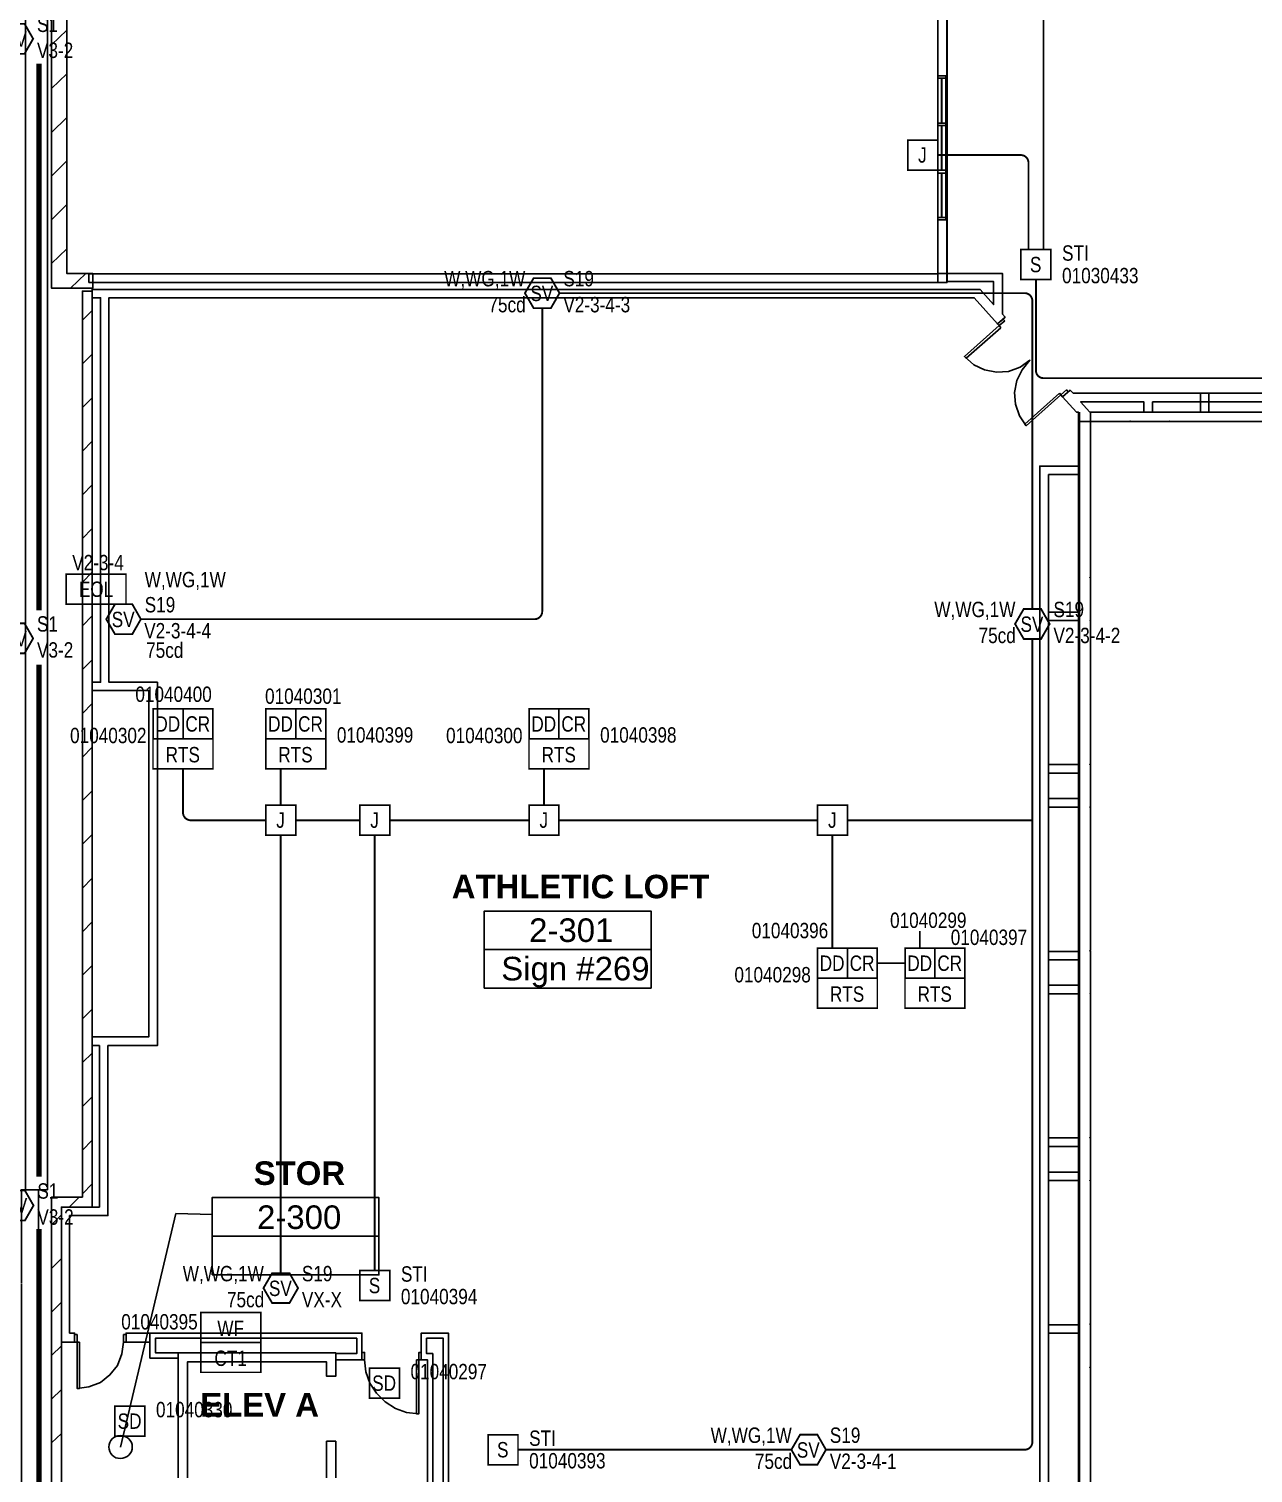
# Model space of a CAD drawing. Header units: inches. Extents: x 9349 to 17082, y 17684 to 25415.
# Drawn here: x 11042 to 11998, y 18999 to 20127 of the extents above; entities that cross this region are included whole.
import ezdxf
from ezdxf.enums import TextEntityAlignment as Align

# ---------------------------------------------------------------- set-up
doc = ezdxf.new("R2010")
doc.units = ezdxf.units.IN
doc.header["$LTSCALE"] = 0.25
doc.header["$MEASUREMENT"] = 0
for name, color, linetype in [('BACKGROUND', 8, 'Continuous'), ('CONDUIT', 6, 'Continuous'), ('DUCT DETECTOR', 1, 'Continuous'), ('EOL', 1, 'Continuous'), ('JUNCTION BOX', 1, 'Continuous'), ('MONITOR MODULE', 1, 'Continuous'), ('PULL STATION', 1, 'Continuous'), ('RELAY MODULES', 1, 'Continuous'), ('REMOTE TEST STATION', 1, 'Continuous'), ('SMOKE DETECTOR', 1, 'Continuous'), ('SPEAKER STROBE', 1, 'Continuous'), ('WATERFLOW SWITCH', 1, 'Continuous')]:
    doc.layers.add(name, color=color, linetype=linetype)
doc.styles.add('Arial', font='arial.ttf', dxfattribs={"width": 0.8})
doc.styles.add('PDF Arial', font='arial.ttf')
doc.styles.add('PDF Arial Bold', font='arialbd.ttf')

# ---------------------------------------------------------------- blocks, each defined once
blk = doc.blocks.new('SIGA-278')
at = {"layer": 'PULL STATION', "const_width": 1.3}
blk.add_lwpolyline([(-11.5, -11.7), (-11.5, 11.7), (11.9, 11.7), (11.9, -11.7)], close=True, dxfattribs=at)
at = {"layer": 'PULL STATION', "style": 'Arial', "width": 0.8}
blk.add_text('S', height=12, dxfattribs=at).set_placement((0, 0), align=Align.MIDDLE)
for tag, p in [('ADDRESS', (20.6, 9)), ('ZONE', (20.6, -8.6))]:
    blk.add_attdef(tag, text='', height=12, dxfattribs=at).set_placement(p, align=Align.MIDDLE_LEFT)
blk.add_attdef('SUBSCRIPT', text='', height=12, dxfattribs=at).set_placement((-16.6, -9), align=Align.MIDDLE_RIGHT)
blk = doc.blocks.new('WATERFLOW SWITCH')
at = {"layer": 'WATERFLOW SWITCH', "const_width": 1.25}
blk.add_lwpolyline([(-23.2, 12.4), (23.6, 12.4), (23.6, -11), (-23.2, -11)], close=True, dxfattribs=at)
at = {"layer": 'WATERFLOW SWITCH', "style": 'Arial', "width": 0.8}
blk.add_text('WF', height=12, dxfattribs=at).set_placement((0, 0), align=Align.MIDDLE)
for tag, p in [('ADDRESS', (28.8, 11.6)), ('ZONE', (29.1, -8.8))]:
    blk.add_attdef(tag, text='', height=12, dxfattribs=at).set_placement(p, align=Align.MIDDLE_LEFT)
blk = doc.blocks.new('SIGA-CR')
at = {"layer": 'RELAY MODULES', "const_width": 1.3}
blk.add_lwpolyline([(-11.5, -11.7), (-11.5, 11.7), (11.9, 11.7), (11.9, -11.7)], close=True, dxfattribs=at)
at = {"layer": 'RELAY MODULES', "style": 'Arial', "width": 0.8}
blk.add_text('CR', height=12, dxfattribs=at).set_placement((0, 0), align=Align.MIDDLE)
for tag, p in [('ADDRESS', (20.6, 9)), ('ZONE', (20.6, -8.6))]:
    blk.add_attdef(tag, text='', height=12, dxfattribs=at).set_placement(p, align=Align.MIDDLE_LEFT)
blk.add_attdef('SUBSCRIPT', text='', height=12, dxfattribs=at).set_placement((-16.6, -9), align=Align.MIDDLE_RIGHT)
blk = doc.blocks.new('SIGA-SD')
at = {"layer": 'DUCT DETECTOR', "const_width": 1.3}
blk.add_lwpolyline([(-11.5, -11.7), (-11.5, 11.7), (11.9, 11.7), (11.9, -11.7)], close=True, dxfattribs=at)
at = {"layer": 'DUCT DETECTOR', "style": 'Arial', "width": 0.8}
blk.add_text('DD', height=12, dxfattribs=at).set_placement((0, 0), align=Align.MIDDLE)
for tag, p in [('ADDRESS', (20.6, 9)), ('ZONE', (20.6, -8.6))]:
    blk.add_attdef(tag, text='', height=12, dxfattribs=at).set_placement(p, align=Align.MIDDLE_LEFT)
blk.add_attdef('SUBSCRIPT', text='', height=12, dxfattribs=at).set_placement((-16.6, -9), align=Align.MIDDLE_RIGHT)
blk = doc.blocks.new('SD-TRK')
at = {"layer": 'REMOTE TEST STATION', "const_width": 1.25}
blk.add_lwpolyline([(-23.2, 12.4), (23.6, 12.4), (23.6, -11), (-23.2, -11)], close=True, dxfattribs=at)
at = {"layer": 'REMOTE TEST STATION', "style": 'Arial', "width": 0.8}
blk.add_text('RTS', height=12, dxfattribs=at).set_placement((0, 0), align=Align.MIDDLE)
blk.add_attdef('DD_NUMBER', text='', height=12, dxfattribs=at).set_placement((29.5, 10.2), align=Align.MIDDLE_LEFT)
blk = doc.blocks.new('G4-S7VM')
at = {"layer": 'SPEAKER STROBE', "const_width": 1.46}
blk.add_lwpolyline([(13.8, 0.2), (7.1, 11.9), (-6.4, 11.9), (-13.2, 0.2), (-6.4, -11.5), (7.1, -11.5)], close=True, dxfattribs=at)
at = {"layer": 'SPEAKER STROBE', "style": 'Arial', "width": 0.8}
blk.add_text('SV', height=12, dxfattribs=at).set_placement((0, 0), align=Align.MIDDLE)
for tag, p in [('W', (-12.9, 11.5)), ('CANDELA', (-12.6, -8.8)), ('1/2W', (-12.6, -29.2))]:
    blk.add_attdef(tag, text='', height=12, dxfattribs=at).set_placement(p, align=Align.MIDDLE_RIGHT)
for tag, p in [('Speaker_Circuit', (16.8, 11.5)), ('Visual_Circuit', (16.8, -8.8))]:
    blk.add_attdef(tag, text='', height=12, dxfattribs=at).set_placement(p, align=Align.MIDDLE_LEFT)
blk = doc.blocks.new('SIGA-CT1')
at = {"layer": 'MONITOR MODULE', "const_width": 1.25}
blk.add_lwpolyline([(-23.2, 12.4), (23.6, 12.4), (23.6, -11), (-23.2, -11)], close=True, dxfattribs=at)
at = {"layer": 'MONITOR MODULE', "style": 'Arial', "width": 0.8}
blk.add_text('CT1', height=12, dxfattribs=at).set_placement((0, 0), align=Align.MIDDLE)
blk = doc.blocks.new('SIGA-PD')
at = {"layer": 'SMOKE DETECTOR', "const_width": 1.3}
blk.add_lwpolyline([(-11.5, -11.7), (-11.5, 11.7), (11.9, 11.7), (11.9, -11.7)], close=True, dxfattribs=at)
at = {"layer": 'SMOKE DETECTOR', "style": 'Arial', "width": 0.8}
blk.add_text('SD', height=12, dxfattribs=at).set_placement((0, 0), align=Align.MIDDLE)
for tag, p in [('ADDRESS', (20.6, 9)), ('ZONE', (20.6, -8.6))]:
    blk.add_attdef(tag, text='', height=12, dxfattribs=at).set_placement(p, align=Align.MIDDLE_LEFT)
blk.add_attdef('SUBSCRIPT', text='', height=12, dxfattribs=at).set_placement((-16.6, -9), align=Align.MIDDLE_RIGHT)
blk = doc.blocks.new('JUNCTION BOX')
at = {"const_width": 1.3}
blk.add_lwpolyline([(-11.5, -11.7), (-11.5, 11.7), (11.9, 11.7), (11.9, -11.7)], close=True, dxfattribs=at)
at = {"style": 'Arial', "width": 0.8}
blk.add_text('J', height=12, dxfattribs=at).set_placement((0, 0), align=Align.MIDDLE)
blk.add_attdef('SUBSCRIPT', text='', height=12, dxfattribs=at).set_placement((-16.6, -9), align=Align.MIDDLE_RIGHT)
blk = doc.blocks.new('EOLR')
at = {"layer": 'EOL', "const_width": 1.25}
blk.add_lwpolyline([(-23.4, 11.7), (23.4, 11.7), (23.4, -11.7), (-23.4, -11.7)], close=True, dxfattribs=at)
at = {"layer": 'EOL', "style": 'Arial', "width": 0.8}
blk.add_text('EOL', height=12, dxfattribs=at).set_placement((0, 0), align=Align.MIDDLE)
for tag, p in [('CIRCUIT#', (28.6, 10.9)), ('EOL_VALUE', (28.9, -9.4))]:
    blk.add_attdef(tag, text='', height=12, dxfattribs=at).set_placement(p, align=Align.MIDDLE_LEFT)

msp = doc.modelspace()

# ---------------------------------------------------------------- linework, layer by layer
at = {"lineweight": 0, "const_width": 4}
for points in [[(11049.8, 20099.9), (11049.8, 19673)], [(11049.8, 19630.6), (11049.8, 19522.4)], [(11049.8, 19522.4), (11049.8, 19230.8)], [(11049.8, 19189.9), (11049.8, 18956.2)]]:
    msp.add_lwpolyline(points, dxfattribs=at)
at = {"layer": 'BACKGROUND', "ltscale": 2.971667}
msp.add_lwpolyline([(11758.7, 21045), (11758.7, 19929)], dxfattribs=at)
at = {"layer": 'BACKGROUND', "ltscale": 0.583333}
for points in [[(11758.4, 21002.9), (11758.4, 19977.9)], [(11870.5, 19827.8), (12507.9, 19827.8), (11870.2, 19827.8)]]:
    msp.add_lwpolyline(points, dxfattribs=at)
at = {"layer": 'BACKGROUND'}
for points in [[(11071.5, 19924.5), (11091.7, 19924.5), (11091.7, 19936.1), (11071.5, 19936.1), (11071.5, 20287.7), (11059.6, 20287.7), (11059.6, 19924.5)], [(10602.8, 20269.7), (11039.3, 20269.7), (11039.3, 19220.6), (11056.4, 19220.6), (11056.4, 20269.7), (11056.4, 20286.8), (10602.8, 20286.8)], [(11754.2, 20088.5), (11754.2, 20053.4), (11754.5, 20053.4), (11754.5, 20088.5)], [(11757.7, 20053.4), (11751.3, 20053.4), (11751.3, 20051.5), (11757.7, 20051.5), (11751.3, 20051.5), (11751.3, 20016.8), (11757.7, 20016.8), (11751.3, 20016.8), (11751.3, 20014.5), (11757.7, 20014.5), (11751.3, 20014.5), (11751.3, 19979.8), (11757.7, 19979.8), (11757.7, 20014.5), (11757.7, 20016.8), (11757.7, 20051.5)], [(11754.2, 20051.5), (11754.2, 20016.8), (11754.5, 20016.8), (11754.5, 20051.5)], [(11754.2, 20014.5), (11754.2, 19979.8), (11754.5, 19979.8), (11754.5, 20014.5)], [(11758.4, 19936.1), (11758.4, 19977.9), (11751.3, 19977.9), (11751.3, 19936.1)], [(11751.3, 19935.8), (11088.8, 19935.8), (11088.8, 19929), (11751.3, 19929)], [(11800.5, 19893.7), (11773.5, 19869.9), (11772.2, 19871.2), (11799.2, 19895.3)], [(11803.7, 19899.1), (11802.4, 19900.4), (11797.9, 19896.6), (11799.2, 19895.3)], [(11846.4, 19842.6), (11819.4, 19818.5), (11820.4, 19817.2), (11847.4, 19841.3)], [(11397.4, 19408.3), (11397.4, 19438.2), (11527.6, 19438.2), (11527.6, 19408.3)], [(11397.4, 19378.1), (11397.4, 19408.3), (11527.6, 19408.3), (11527.6, 19378.1)], [(11083.7, 19207.1), (11096.9, 19207.1), (11096.9, 19333.1), (11091.4, 19333.1), (11091.4, 19339.9), (11135.4, 19339.9), (11091.4, 19339.9), (11091.4, 19333.1), (11091.4, 19207.1), (11083.7, 19207.1), (11073.7, 19207.1), (11067.3, 19207.1), (11073.7, 19207.1)], [(11067.3, 19108.7), (11067.3, 19207.1)], [(11184.9, 19184.3), (11184.9, 19214.5), (11315.1, 19214.5), (11315.1, 19184.3)], [(11184.9, 19154.1), (11184.9, 19184.3), (11315.1, 19184.3), (11315.1, 19154.1)], [(11079.5, 19107.5), (11077.6, 19107.5), (11077.6, 19101.7), (11079.5, 19101.7)], [(11136.4, 19108.7), (11117.8, 19108.7), (11117.8, 19101.7), (11136.4, 19101.7)], [(11357.2, 19092.7), (11352.4, 19092.7), (11352.4, 19104.6), (11365.3, 19104.6), (11365.3, 18982.1), (11369.4, 18982.1), (11369.4, 19108.7), (11365.3, 19108.7), (11348.2, 19108.7), (11348.2, 19104.6), (11348.2, 19092.7), (11348.2, 19087.9), (11353, 19087.9), (11353, 18953.2), (11357.2, 18953.2), (11357.2, 19087.9)], [(11081.4, 19101.7), (11081.4, 19065.4), (11079.5, 19065.4), (11079.5, 19101.7)], [(11348.2, 19093.6), (11348.2, 19087.9), (11346.3, 19087.9), (11346.3, 19093.6)], [(11344.4, 19087.9), (11344.4, 19045.7), (11346.3, 19045.7), (11346.3, 19087.9)]]:
    msp.add_lwpolyline(points, close=True, dxfattribs=at)
for points in [[(11757.7, 20269.4), (11757.7, 20271.4), (11751.3, 20271.4), (11751.3, 20269.4), (11758.4, 20269.4), (11758.4, 20090.4), (11751.3, 20090.4), (11751.3, 20269.4), (11751.3, 20090.4), (11751.3, 20088.5), (11757.7, 20088.5), (11757.7, 20053.4), (11751.3, 20053.4), (11751.3, 20088.5), (11757.7, 20088.5), (11757.7, 20090.4), (11758.4, 20090.4)], [(11059.6, 20114.5), (11071.5, 20126.1)], [(11059.6, 20080.4), (11071.5, 20092)], [(11757.7, 20090.4), (11751.3, 20090.4)], [(11751.3, 19978.2), (11751.3, 20090.1)], [(11754.2, 20088.5), (11754.2, 20053.4)], [(11059.6, 20046), (11071.5, 20057.9)], [(11754.2, 20051.5), (11754.2, 20016.8)], [(11059.6, 20012), (11071.5, 20023.9)], [(11754.2, 20014.5), (11754.2, 19979.8)], [(11059.6, 19977.9), (11071.5, 19989.8)], [(11757.7, 19977.9), (11757.7, 19979.8), (11751.3, 19979.8), (11751.3, 19977.9)], [(11751.3, 19936.1), (11751.3, 19977.9), (11757.7, 19977.9), (11758.4, 19977.9)], [(11059.6, 19943.8), (11071.5, 19955.4)], [(11067.3, 18944.5), (11067.3, 19101.7), (11067.3, 19108.7), (11067.3, 19101.7), (11077.6, 19101.7), (11077.6, 19108.7), (11073.7, 19108.7), (11073.7, 19200.4), (11096.9, 19200.4), (11103.6, 19200.4), (11103.6, 19333.1), (11135.4, 19333.1), (11142.2, 19333.1), (11142.2, 19610.5), (11142.2, 19616.9), (11104.3, 19616.9), (11104.3, 19917.1), (11779.9, 19917.1), (11797.9, 19896.6), (11804, 19902), (11801.8, 19904.3), (11801.8, 19929.7), (11801.8, 19936.1), (11758.4, 19936.1), (11758.4, 19929.7), (11795, 19929.7), (11795, 19911.7), (11784.4, 19923.6), (11773.8, 19923.6), (11091.4, 19923.6), (11091.4, 19922.3), (11091.4, 19917.1), (11091.4, 19616.9), (11091.4, 19610.5)], [(11074.4, 19924.5), (11086.3, 19936.1)], [(11091.7, 19935.8), (11751.3, 19935.8), (11751.3, 19935.5)], [(11758.7, 19929), (11091.7, 19929)], [(11751.3, 19936.1), (11751.3, 19936.1)], [(11135.4, 19610.5), (11135.4, 19339.9), (11135.4, 19610.5), (11091.4, 19610.5), (11091.4, 19616.9), (11097.8, 19616.9), (11097.8, 19917.1), (11091.4, 19917.1), (11091.4, 19922.3), (11083.7, 19922.3), (11083.7, 19214.8), (11067.3, 19214.8), (11059.6, 19214.8), (11059.6, 18944.5)], [(11091.4, 19924.5), (11091.4, 19923.6)], [(11083.7, 19899.5), (11091.4, 19907.2)], [(11083.7, 19865.4), (11091.4, 19873.1)], [(11820.4, 19817.2), (11815.3, 19824.9), (11812, 19833.9), (11811.4, 19843.2), (11813, 19852.5), (11817.2, 19860.9), (11823.3, 19868.3), (11815.6, 19862.8), (11806.6, 19859.6), (11797.3, 19859), (11787.9, 19860.9), (11779.6, 19864.7), (11772.2, 19871.2)], [(11083.7, 19831.3), (11091.4, 19839)], [(12487.7, 19842.6), (11857, 19842.6), (11854.8, 19844.8), (11848.7, 19839.7), (11853.2, 19843.5), (11851.9, 19845.1), (11847.4, 19841.3), (11848.7, 19839.7), (11859.6, 19827.8), (11861.2, 19827.8), (11861.2, 19820.4), (11901.4, 19820.4), (11901.4, 19820.7), (11901.7, 19820.7), (11901.7, 19820.4), (11931.9, 19820.4), (11931.9, 19820.7), (11932.3, 19820.7), (11932.3, 19820.4), (12098.8, 19820.4)], [(11963.1, 19827.8), (11963.1, 19842.6), (11956.4, 19842.6), (11956.4, 19827.8)], [(11861.9, 19827.8), (11861.9, 18958.3)], [(11870.5, 18958.3), (11870.5, 19081.7), (11870.2, 19081.7), (11870.2, 19082.1), (11870.5, 19082.1), (11870.5, 19115.5), (11870.2, 19115.5), (11870.2, 19115.8), (11870.5, 19115.8), (11870.5, 19227.7), (11870.2, 19227.7), (11870.2, 19228), (11870.5, 19228), (11870.5, 19261.1), (11870.2, 19261.1), (11870.2, 19261.4), (11870.5, 19261.4), (11870.5, 19373.6), (11870.2, 19373.6), (11870.5, 19373.6), (11870.5, 19407), (11870.2, 19407), (11870.2, 19407.4), (11870.5, 19407.4), (11870.5, 19519.2), (11870.2, 19519.2), (11870.2, 19519.5), (11870.5, 19519.5), (11870.5, 19552.6), (11870.2, 19552.6), (11870.2, 19553), (11870.5, 19553), (11870.5, 19665.1), (11870.2, 19665.1), (11870.5, 19665.1), (11870.5, 19698.6), (11870.2, 19698.6), (11870.2, 19698.9), (11870.5, 19698.9), (11870.5, 19827.8), (11870.2, 19827.8), (11862.8, 19835.8), (11912.3, 19835.8), (11912.3, 19827.8)], [(11919.1, 19827.8), (11919.1, 19835.8), (12494.4, 19835.8)], [(11083.7, 19797.2), (11091.4, 19805)], [(11837.8, 19779.2), (11861.9, 19779.2), (11861.9, 19785.7), (11837.8, 19785.7), (11831, 19785.7), (11831, 18982.1), (11717.5, 18982.1), (11717.5, 18975.4), (11719.5, 18975.4), (11719.5, 18953.2), (11726.2, 18953.2), (11726.2, 18975.4), (11865.4, 18975.4), (11865.4, 18982.1), (11837.8, 18982.1)], [(11083.7, 19763.2), (11091.4, 19770.9)], [(11083.7, 19729.1), (11091.4, 19736.8)], [(11083.7, 19695), (11091.4, 19702.7)], [(11083.7, 19661), (11091.4, 19668.7)], [(11837.8, 19665.1), (11861.9, 19665.1), (11861.9, 19671.6), (11837.8, 19671.6)], [(11870.2, 19665.1), (11870.2, 19665.1)], [(11083.7, 19626.9), (11091.4, 19634.3)], [(11083.7, 19592.5), (11091.4, 19600.2)], [(11083.7, 19558.4), (11091.4, 19566.1)], [(11837.8, 19545.9), (11861.9, 19545.9), (11861.9, 19552.6), (11837.8, 19552.6)], [(11083.7, 19524.4), (11091.4, 19532.1)], [(11837.8, 19519.2), (11861.9, 19519.2), (11861.9, 19526), (11837.8, 19526)], [(11083.7, 19490.3), (11091.4, 19498)], [(11083.7, 19456.2), (11091.4, 19463.9)], [(11083.7, 19422.1), (11091.4, 19429.9)], [(11837.8, 19400), (11861.9, 19400), (11861.9, 19406.7), (11837.8, 19406.7)], [(11083.7, 19388.1), (11091.4, 19395.8)], [(11837.8, 19373.6), (11861.9, 19373.6), (11861.9, 19380.4), (11837.8, 19380.4)], [(11870.2, 19373.6), (11870.2, 19373.6)], [(11083.7, 19354), (11091.4, 19361.7)], [(11083.7, 19319.9), (11091.4, 19327.3)], [(11083.7, 19285.5), (11091.4, 19293.2)], [(11083.7, 19251.5), (11091.4, 19259.2)], [(11837.8, 19254.4), (11861.9, 19254.4), (11861.9, 19261.1), (11837.8, 19261.1)], [(11837.8, 19227.7), (11861.9, 19227.7), (11861.9, 19234.4), (11837.8, 19234.4)], [(11036.1, 19147.3), (11036.1, 18984.4), (11049.3, 18984.4), (11049.3, 18891.5), (11025.2, 18891.5), (11025.2, 18984.4), (11049.3, 18984.4), (11049.3, 19220.6), (11036.1, 19220.6), (11036.1, 19148)], [(11083.7, 19217.4), (11091.4, 19225.1)], [(11073.4, 19207.1), (11081.1, 19214.8)], [(11059.6, 19193.3), (11067.3, 19201)], [(11113.3, 19019.7), (11156.6, 19202), (11184.9, 19201.3)], [(11059.6, 19159.2), (11067.3, 19166.9)], [(11059.6, 19125.1), (11067.3, 19132.9)], [(11837.8, 19108.7), (11861.9, 19108.7), (11861.9, 19115.2), (11837.8, 19115.2)], [(11079.5, 19065.4), (11088.8, 19066.6), (11097.8, 19070.2), (11105.2, 19076), (11111, 19083.4), (11114.5, 19092.4), (11115.8, 19101.7), (11117.8, 19101.7), (11117.8, 19107.5), (11115.8, 19107.5), (11115.8, 19101.7)], [(11158.3, 18995.6), (11158.3, 19086.2), (11158.3, 19093.3), (11140.6, 19093.3), (11140.6, 19104.6), (11297.8, 19104.6), (11297.8, 19092.7), (11281.4, 19092.7), (11281.4, 19087.9), (11301.9, 19087.9), (11301.9, 19092.7), (11301.9, 19104.6), (11301.9, 19108.7), (11136.4, 19108.7), (11136.4, 19104.6), (11136.4, 19089.1), (11140.6, 19089.1), (11158.3, 19089.1), (11158.3, 19093.3), (11281.4, 19093.3), (11281.4, 19086.2), (11281.4, 19075), (11274.3, 19075), (11274.3, 19086.2), (11165.6, 19086.2), (11165.6, 18995.6)], [(11059.6, 19091.1), (11067.3, 19098.8)], [(11067.3, 19101.7), (11067.3, 18953.2)], [(11346.3, 19045.7), (11336.6, 19046.7), (11328, 19049.9), (11319.9, 19055.1), (11313.2, 19061.8), (11308, 19069.5), (11304.8, 19078.5), (11303.9, 19087.9), (11303.9, 19093.6), (11301.9, 19093.6), (11301.9, 19087.9), (11303.9, 19087.9)], [(11059.6, 19057), (11067.3, 19064.7)], [(11059.6, 19022.9), (11067.3, 19030.3)], [(11274.3, 18995.6), (11274.3, 19024.2), (11281.4, 19024.2), (11281.4, 18995.6)]]:
    msp.add_lwpolyline(points, dxfattribs=at)
at = {"layer": 'BACKGROUND', "ltscale": 1.556667}
msp.add_lwpolyline([(11091.4, 19207.1), (11091.4, 19917.1)], dxfattribs=at)
at = {"layer": 'BACKGROUND', "ltscale": 0.656667}
for points in [[(11861.2, 18953.2), (11861.2, 19827.8)], [(11837.8, 18982.1), (11837.8, 19779.2)]]:
    msp.add_lwpolyline(points, dxfattribs=at)
at = {"layer": 'BACKGROUND'}
msp.add_lwpolyline([(11104.3, 19019.7, 0.415242), (11113.3, 19010.7, -0.415242)], format="xyb", close=True, dxfattribs=at)
for points in [[(11104.3, 19019.7), (11104.3, 19024.9), (11108.1, 19028.7), (11113.3, 19028.7)], [(11104.3, 19019.7), (11104.3, 19024.9), (11108.1, 19028.7), (11113.3, 19028.7)], [(11113.3, 19028.7), (11118.4, 19028.7), (11122.6, 19024.9), (11122.6, 19019.7)], [(11113.3, 19028.7), (11118.4, 19028.7), (11122.6, 19024.9), (11122.6, 19019.7)], [(11122.6, 19019.7), (11122.6, 19014.9), (11118.4, 19010.7), (11113.3, 19010.7)], [(11122.6, 19019.7), (11122.6, 19014.9), (11118.4, 19010.7), (11113.3, 19010.7)]]:
    msp.add_open_spline(points, degree=3, dxfattribs=at)
at = {"layer": 'CONDUIT', "lineweight": 0, "const_width": 1.5}
for points in [[(11791.4, 20335.1), (11791.4, 20335.1), (11827.9, 20335.1, -0.414214), (11833.9, 20329.1), (11833.9, 19954.7)], [(11751.3, 20028.5), (11816.2, 20028.5, -0.414214), (11822.2, 20022.5), (11822.2, 19954.7)], [(11828, 19931.3), (11828, 19860.3, 0.414214), (11834, 19854.3), (12178.2, 19854.3)], [(11456.1, 19920.7), (11819.2, 19920.7, -0.414214), (11825.2, 19914.7), (11825.2, 19674.1)], [(11442.6, 19909), (11442.6, 19672.1, -0.414214), (11436.6, 19666.1), (11129.3, 19666.1)], [(11825.2, 19650.7), (11825.2, 19023.6, -0.414214), (11819.2, 19017.6), (11664.1, 19017.6)], [(11162.2, 19549.2), (11162.2, 19515.1, 0.414214), (11168.2, 19509.1), (11226.8, 19509.1)]]:
    msp.add_lwpolyline(points, format="xyb", dxfattribs=at)
for points in [[(11833.9, 19954.7), (11833.9, 19997.6)], [(11238.5, 19520.8), (11238.5, 19549.2)], [(11444, 19549.2), (11444, 19520.8)], [(11250.2, 19509.1), (11300.2, 19509.1)], [(11323.6, 19509.1), (11432.3, 19509.1)], [(11455.7, 19509.1), (11657.6, 19509.1)], [(11681, 19509.1), (11825.2, 19509.1)], [(11238.5, 19155.5), (11238.5, 19497.5)], [(11311.9, 19157.5), (11311.9, 19497.5)], [(11669.1, 19409.2), (11669.1, 19497.5)], [(11725.8, 19397.5), (11704.2, 19397.5)], [(11423.7, 19017.6), (11637.1, 19017.6)]]:
    msp.add_lwpolyline(points, dxfattribs=at)
at = {"layer": 'DUCT DETECTOR'}
msp.add_line((11737.5, 19409.2), (11737.5, 19422.5), dxfattribs=at)

# ---------------------------------------------------------------- block references
ref = msp.add_blockref('SIGA-SD', (11238.3, 19584.3), dxfattribs=at)
ref.add_attrib('SUBSCRIPT', '01040301', dxfattribs={"height": 12, "style": 'Arial', "width": 0.8}).set_placement((11285.9, 19606), align=Align.MIDDLE_RIGHT)
for p, values in [((11150.3, 19584.3), {'SUBSCRIPT': '01040302'}), ((11443.8, 19584.3), {'SUBSCRIPT': '01040300'}), ((11668.9, 19397.5), {'SUBSCRIPT': '01040298'})]:
    msp.add_blockref('SIGA-SD', p, dxfattribs=at).add_auto_attribs(values)
ref = msp.add_blockref('SIGA-SD', (11737.3, 19397.5), dxfattribs=at)
ref.add_attrib('SUBSCRIPT', '01040299', dxfattribs={"height": 12, "style": 'Arial', "width": 0.8}).set_placement((11773.8, 19431), align=Align.MIDDLE_RIGHT)
at = {"layer": 'EOL'}
ref = msp.add_blockref('EOLR', (11094.3, 19689.5), dxfattribs=at)
ref.add_attrib('EOL_VALUE', 'V2-3-4', dxfattribs={"height": 12, "style": 'Arial', "width": 0.8}).set_placement((11075.7, 19710.3), align=Align.MIDDLE_LEFT)
at = {"layer": 'JUNCTION BOX'}
for p in [(11739.4, 20028.5), (11238.3, 19509.1), (11311.7, 19509.1), (11443.8, 19509.1), (11669.1, 19509.1)]:
    msp.add_blockref('JUNCTION BOX', p, dxfattribs=at)
at = {"layer": 'MONITOR MODULE'}
msp.add_blockref('SIGA-CT1', (11199.4, 19089), dxfattribs=at)
at = {"layer": 'PULL STATION'}
for p, values in [((11827.8, 19943), {'ADDRESS': 'STI', 'ZONE': '01030433'}), ((11311.7, 19145.8), {'ADDRESS': 'STI', 'ZONE': '01040394'}), ((11411.8, 19017.6), {'ADDRESS': 'STI', 'ZONE': '01040393'})]:
    msp.add_blockref('SIGA-278', p, dxfattribs=at).add_auto_attribs(values)
at = {"layer": 'RELAY MODULES'}
ref = msp.add_blockref('SIGA-CR', (11173.7, 19584.3), dxfattribs=at)
ref.add_attrib('ZONE', '01040400', dxfattribs={"height": 12, "style": 'Arial', "width": 0.8}).set_placement((11125, 19607.5), align=Align.MIDDLE_LEFT)
for p, values in [((11261.7, 19584.3), {'ZONE': '01040399'}), ((11467.2, 19584.3), {'ZONE': '01040398'})]:
    msp.add_blockref('SIGA-CR', p, dxfattribs=at).add_auto_attribs(values)
ref = msp.add_blockref('SIGA-CR', (11692.3, 19397.5), dxfattribs=at)
ref.add_attrib('ZONE', '01040396', dxfattribs={"height": 12, "style": 'Arial', "width": 0.8}).set_placement((11606.2, 19423), align=Align.MIDDLE_LEFT)
ref = msp.add_blockref('SIGA-CR', (11760.7, 19397.5), dxfattribs=at)
ref.add_attrib('ZONE', '01040397', dxfattribs={"height": 12, "style": 'Arial', "width": 0.8}).set_placement((11761.5, 19417.7), align=Align.MIDDLE_LEFT)
at = {"layer": 'REMOTE TEST STATION'}
for p in [(11162, 19560.3), (11250, 19560.3), (11455.5, 19560.3), (11680.6, 19373.4), (11749, 19373.4)]:
    msp.add_blockref('SD-TRK', p, dxfattribs=at)
at = {"layer": 'SMOKE DETECTOR'}
for p, values in [((11319.2, 19069.6), {'ADDRESS': '01040297'}), ((11120.5, 19039.9), {'ADDRESS': '01040330'})]:
    msp.add_blockref('SIGA-PD', p, dxfattribs=at).add_auto_attribs(values)
at = {"layer": 'SPEAKER STROBE'}
for p, values in [((11031.4, 20119.1), {'W': 'W,1W', 'Speaker_Circuit': 'S1', 'Visual_Circuit': 'V3-2', 'CANDELA': '75cd'}), ((11442.3, 19920.5), {'W': 'W,WG,1W', 'Speaker_Circuit': 'S19', 'Visual_Circuit': 'V2-3-4-3', 'CANDELA': '75cd'}), ((11824.9, 19662.2), {'W': 'W,WG,1W', 'Speaker_Circuit': 'S19', 'Visual_Circuit': 'V2-3-4-2', 'CANDELA': '75cd'}), ((11031.4, 19650.9), {'W': 'W,1W', 'Speaker_Circuit': 'S1', 'Visual_Circuit': 'V3-2', 'CANDELA': '75cd'}), ((11031.7, 19208.1), {'W': 'W,1W', 'Speaker_Circuit': 'S1', 'Visual_Circuit': 'V3-2', 'CANDELA': '75cd'}), ((11238.2, 19143.6), {'W': 'W,WG,1W', 'Speaker_Circuit': 'S19', 'Visual_Circuit': 'VX-X', 'CANDELA': '75cd'}), ((11650.3, 19017.4), {'W': 'W,WG,1W', 'Speaker_Circuit': 'S19', 'Visual_Circuit': 'V2-3-4-1', 'CANDELA': '75cd'})]:
    msp.add_blockref('G4-S7VM', p, dxfattribs=at).add_auto_attribs(values)
ref = msp.add_blockref('G4-S7VM', (11115.5, 19665.9), dxfattribs=at)
ref.add_attrib('W', 'W,WG,1W', dxfattribs={"height": 12, "style": 'Arial', "width": 0.8}).set_placement((11195.6, 19697), align=Align.MIDDLE_RIGHT)
ref.add_attrib('Speaker_Circuit', 'S19', dxfattribs={"height": 12, "style": 'Arial', "width": 0.8}).set_placement((11132.3, 19677.4), align=Align.MIDDLE_LEFT)
ref.add_attrib('Visual_Circuit', 'V2-3-4-4', dxfattribs={"height": 12, "style": 'Arial', "width": 0.8}).set_placement((11131.9, 19657.1), align=Align.MIDDLE_LEFT)
ref.add_attrib('CANDELA', '75cd', dxfattribs={"height": 12, "style": 'Arial', "width": 0.8}).set_placement((11162.5, 19641.9), align=Align.MIDDLE_RIGHT)
at = {"layer": 'WATERFLOW SWITCH'}
ref = msp.add_blockref('WATERFLOW SWITCH', (11199.4, 19112.4), dxfattribs=at)
ref.add_attrib('ADDRESS', '01040395', dxfattribs={"height": 12, "style": 'Arial', "width": 0.8}).set_placement((11114, 19117.5), align=Align.MIDDLE_LEFT)

# ---------------------------------------------------------------- texts
at = {"layer": 'BACKGROUND', "attachment_point": 7}
for s, insert, char_height, style in [('ATHLETIC LOFT', (11372, 19447.9), 18.379, 'PDF Arial Bold'), ('2-301', (11432.4, 19413.8), 18.41, 'PDF Arial'), ('Sign #269', (11410.6, 19378.5), 18.41, 'PDF Arial'), ('STOR', (11217.4, 19224.1), 18.38, 'PDF Arial Bold'), ('2-300', (11220, 19189.7), 18.41, 'PDF Arial'), ('ELEV A', (11175.6, 19043.5), 18.38, 'PDF Arial Bold')]:
    msp.add_mtext(s, dxfattribs=dict(at, insert=insert, char_height=char_height, style=style))

doc.saveas('drawing.dxf')
